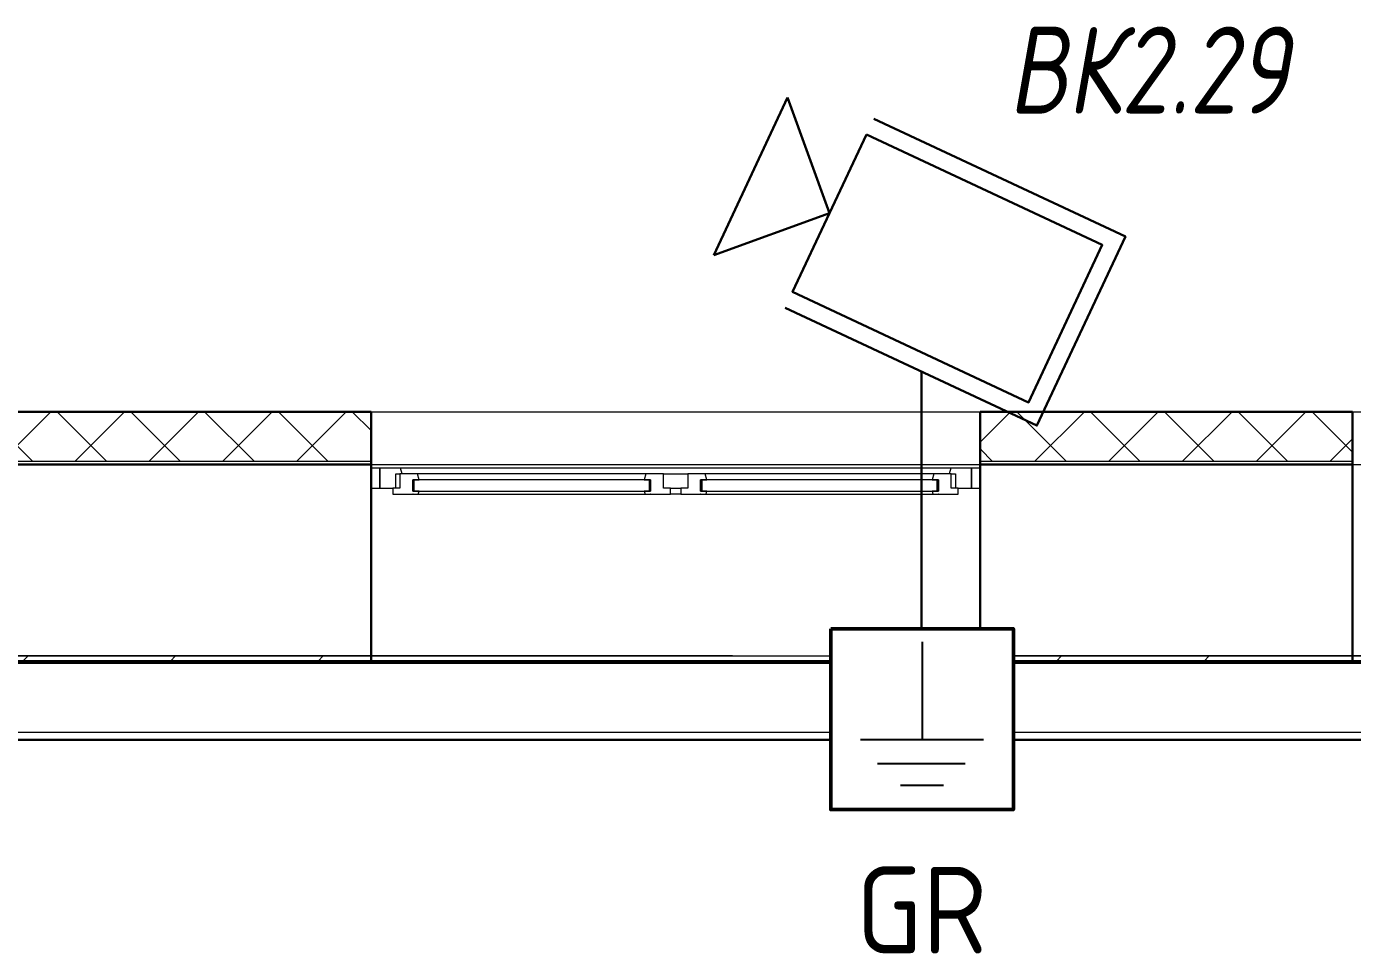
# Model space of a CAD drawing. Header units: millimetres. Extents: x -495897 to 1376592, y -28539 to 470976.
# Drawn here: x -51092 to -47282, y 386400 to 389064 of the extents above; entities that cross this region are included whole.
import ezdxf
from ezdxf.enums import TextEntityAlignment as Align

# ---------------------------------------------------------------- set-up
doc = ezdxf.new("R2010")
doc.units = ezdxf.units.MM
doc.set_wipeout_variables(frame=1)
doc.linetypes.add('ADSK_Линия сетки', pattern=[25, 20, -2.5, 0, -2.5])
for name, color, linetype, lineweight in [('_ Окна', 7, 'Continuous', 9), ('RC-Видеонаблюдение', 5, 'Continuous', 30), ('RC-Линии_связи-Адресные', 5, 'Continuous', 30), ('НО ВН - ВК', 164, 'Continuous', 50), ('Ограждение', 252, 'Continuous', 9), ('Окна', 252, 'Continuous', 9), ('Оси', 252, 'Continuous', 9), ('Стены внутренние', 7, 'Continuous', 18), ('Стены наружные', 7, 'Continuous', 18), ('Стены штриховка', 7, 'Continuous', 9)]:
    doc.layers.add(name, color=color, linetype=linetype, lineweight=lineweight)
doc.layers.add('RC-Позиционные_обозначения', color=7, linetype='Continuous')
doc.styles.add('ISOCPEUR', font='isocpeur.ttf', dxfattribs={"width": 0.9, "height": 350})
doc.styles.add('RubezhCAD', font='', dxfattribs={"oblique": 10})
doc.styles.get("Standard").update_dxf_attribs({"font": ''})
doc.styles.get('RubezhCAD').set_extended_font_data('GOST type A')
doc.styles.get('Standard').set_extended_font_data('GOST type B')

# ---------------------------------------------------------------- blocks, each defined once
blk = doc.blocks.new('RC-UGO-CAM-03')
blk.add_attdef('PSTN', text='', height=2.5).set_placement((4.626, 3.284), align=Align.BOTTOM_LEFT)
blk.add_wipeout([(3.743, 0), (6.243, 2.499), (6.243, -2.499)])
blk.add_line((6.243, 2.499), (6.243, -2.499))
blk.add_wipeout([(-3.743, -2.499), (-3.741, 2.497), (3.743, 2.499), (3.743, -2.499)])
for q in [(6.243, 2.499), (6.243, -2.499)]:
    blk.add_line((3.743, 0), q)
blk.add_lwpolyline([(3.743, 2.999), (-4.243, 2.999), (-4.243, -2.999), (3.743, -2.999)])
blk.add_lwpolyline([(3.743, -2.499), (3.743, 2.499), (-3.743, 2.499), (-3.743, -2.499), (3.743, -2.499)], close=True)
blk = doc.blocks.new('1 этаж')
at = {"layer": '_ Окна', "color": 251, "true_color": 0x636466}
for p, q in [((-49320.8, 27396.3), (-49345.8, 27396.3)), ((-49320.8, 27338.3), (-49320.8, 27396.3)), ((-47595.8, 27396.3), (-47620.8, 27396.3)), ((-47620.8, 27396.3), (-47620.8, 27338.3)), ((-49222.8, 27362.3), (-49225.8, 27362.3)), ((-49225.8, 27362.3), (-49225.8, 27330.3)), ((-48545.8, 27362.3), (-49222.8, 27362.3)), ((-49222.8, 27362.3), (-49222.8, 27330.3)), ((-49222.8, 27330.3), (-49222.8, 27362.3)), ((-48545.8, 27330.3), (-48545.8, 27362.3)), ((-48545.8, 27362.3), (-48545.8, 27330.3)), ((-48542.8, 27362.3), (-48545.8, 27362.3)), ((-48542.8, 27330.3), (-48542.8, 27362.3)), ((-48395.8, 27362.3), (-48398.8, 27362.3)), ((-48398.8, 27362.3), (-48398.8, 27330.3)), ((-47718.8, 27362.3), (-48395.8, 27362.3)), ((-48395.8, 27362.3), (-48395.8, 27330.3)), ((-48395.8, 27330.3), (-48395.8, 27362.3)), ((-47718.8, 27330.3), (-47718.8, 27362.3)), ((-47718.8, 27362.3), (-47718.8, 27330.3)), ((-47715.8, 27362.3), (-47718.8, 27362.3)), ((-47715.8, 27330.3), (-47715.8, 27362.3)), ((-49345.8, 27338.3), (-49320.8, 27338.3)), ((-49225.8, 27330.3), (-49222.8, 27330.3)), ((-49222.8, 27330.3), (-48545.8, 27330.3)), ((-48545.8, 27330.3), (-48542.8, 27330.3)), ((-48398.8, 27330.3), (-48395.8, 27330.3)), ((-48395.8, 27330.3), (-47718.8, 27330.3)), ((-47718.8, 27330.3), (-47715.8, 27330.3)), ((-47620.8, 27338.3), (-47595.8, 27338.3))]:
    blk.add_line(p, q, dxfattribs=at)
at = {"layer": '_ Окна', "color": 251, "lineweight": 18, "true_color": 0x636466}
for p, q in [((-49261.4, 27396.3), (-49320.8, 27396.3)), ((-49320.8, 27396.3), (-49320.8, 27338.3)), ((-49256.8, 27379.3), (-49261.4, 27396.3)), ((-47680.2, 27396.3), (-47684.8, 27379.3)), ((-47620.8, 27396.3), (-47680.2, 27396.3)), ((-47620.8, 27338.3), (-47620.8, 27396.3)), ((-49274.8, 27338.3), (-49274.8, 27379.3)), ((-49274.8, 27379.3), (-49262.8, 27379.3)), ((-49262.8, 27379.3), (-49262.8, 27338.3)), ((-49212.4, 27379.3), (-49262.8, 27379.3)), ((-49225.8, 27330.3), (-49225.8, 27362.3)), ((-49225.8, 27362.3), (-49207.8, 27362.3)), ((-49207.8, 27362.3), (-49212.4, 27379.3)), ((-48556.2, 27379.3), (-48560.8, 27362.3)), ((-48560.8, 27362.3), (-48542.8, 27362.3)), ((-48505.8, 27379.3), (-48556.2, 27379.3)), ((-48542.8, 27362.3), (-48542.8, 27330.3)), ((-48505.8, 27338.3), (-48505.8, 27379.3)), ((-48435.8, 27379.3), (-48435.8, 27338.3)), ((-48385.4, 27379.3), (-48435.8, 27379.3)), ((-48398.8, 27330.3), (-48398.8, 27362.3)), ((-48398.8, 27362.3), (-48380.8, 27362.3)), ((-48380.8, 27362.3), (-48385.4, 27379.3)), ((-47729.2, 27379.3), (-47733.8, 27362.3)), ((-47733.8, 27362.3), (-47715.8, 27362.3)), ((-47678.8, 27379.3), (-47729.2, 27379.3)), ((-47715.8, 27362.3), (-47715.8, 27330.3)), ((-47678.8, 27338.3), (-47678.8, 27379.3)), ((-47678.8, 27379.3), (-47666.8, 27379.3)), ((-47666.8, 27379.3), (-47666.8, 27338.3)), ((-49320.8, 27338.3), (-49282.8, 27338.3)), ((-49262.8, 27338.3), (-49282.8, 27338.3)), ((-49282.8, 27338.3), (-49282.8, 27321.3)), ((-49282.8, 27321.3), (-49226.8, 27321.3)), ((-49226.8, 27321.3), (-49225.8, 27322.3)), ((-49207.8, 27330.3), (-49225.8, 27330.3)), ((-49225.8, 27322.3), (-49224.8, 27321.3)), ((-49224.8, 27321.3), (-49210.2, 27321.3)), ((-49210.2, 27321.3), (-49207.8, 27330.3)), ((-48542.8, 27330.3), (-48560.8, 27330.3)), ((-48560.8, 27330.3), (-48558.4, 27321.3)), ((-48558.4, 27321.3), (-48543.8, 27321.3)), ((-48543.8, 27321.3), (-48542.8, 27322.3)), ((-48542.8, 27322.3), (-48541.8, 27321.3)), ((-48541.8, 27321.3), (-48485.8, 27321.3)), ((-48485.8, 27338.3), (-48505.8, 27338.3)), ((-48485.8, 27321.3), (-48485.8, 27338.3)), ((-48435.8, 27338.3), (-48455.8, 27338.3)), ((-48455.8, 27338.3), (-48455.8, 27321.3)), ((-48455.8, 27321.3), (-48399.8, 27321.3)), ((-48399.8, 27321.3), (-48398.8, 27322.3)), ((-48380.8, 27330.3), (-48398.8, 27330.3)), ((-48398.8, 27322.3), (-48397.8, 27321.3)), ((-48397.8, 27321.3), (-48383.2, 27321.3)), ((-48383.2, 27321.3), (-48380.8, 27330.3)), ((-47715.8, 27330.3), (-47733.8, 27330.3)), ((-47733.8, 27330.3), (-47731.4, 27321.3)), ((-47731.4, 27321.3), (-47716.8, 27321.3)), ((-47716.8, 27321.3), (-47715.8, 27322.3)), ((-47715.8, 27322.3), (-47714.8, 27321.3)), ((-47714.8, 27321.3), (-47658.8, 27321.3)), ((-47658.8, 27338.3), (-47678.8, 27338.3)), ((-47658.8, 27321.3), (-47658.8, 27338.3)), ((-47658.8, 27338.3), (-47620.8, 27338.3))]:
    blk.add_line(p, q, dxfattribs=at)
at = {"layer": 'Ограждение', "color": 251, "true_color": 0x636466}
for p, q in [((-49345.8, 26856.3), (-47595.8, 26856.3)), ((-46525.8, 26856.3), (-44775.8, 26856.3)), ((-44480.8, 26636.3), (-53210.8, 26636.3))]:
    blk.add_line(p, q, dxfattribs=at)
at = {"layer": 'Окна', "color": 251, "true_color": 0x636466}
for p, q in [((-47680.2, 27396.3), (-49261.4, 27396.3)), ((-48556.2, 27379.3), (-49212.4, 27379.3)), ((-48505.8, 27379.3), (-48435.8, 27379.3)), ((-47729.2, 27379.3), (-48385.4, 27379.3)), ((-49226.8, 27321.3), (-49224.8, 27321.3)), ((-49210.2, 27321.3), (-48558.4, 27321.3)), ((-48543.8, 27321.3), (-48541.8, 27321.3)), ((-48485.8, 27338.3), (-48455.8, 27338.3)), ((-48455.8, 27321.3), (-48485.8, 27321.3)), ((-48399.8, 27321.3), (-48397.8, 27321.3)), ((-48383.2, 27321.3), (-47731.4, 27321.3)), ((-47716.8, 27321.3), (-47714.8, 27321.3))]:
    blk.add_line(p, q, dxfattribs=at)
at = {"layer": 'Оси', "color": 251, "linetype": 'ADSK_Линия сетки', "ltscale": 100, "true_color": 0x636466}
blk.add_line((-805.8, 26856.3), (-72528.1, 26856.3), dxfattribs=at)
at = {"layer": 'Стены внутренние', "color": 251, "lineweight": 30, "true_color": 0x636466}
for p, q in [((-49345.8, 27558.3), (-50380.8, 27558.3)), ((-49345.8, 27416.3), (-49345.8, 27558.3)), ((-46525.8, 27558.3), (-47595.8, 27558.3)), ((-47595.8, 27558.3), (-47595.8, 27416.3)), ((-46525.8, 27416.3), (-46525.8, 27558.3)), ((-49345.8, 27406.3), (-50380.8, 27406.3)), ((-49345.8, 26856.3), (-49345.8, 27406.3)), ((-46525.8, 27406.3), (-47595.8, 27406.3)), ((-47595.8, 27406.3), (-47595.8, 26856.3)), ((-46525.8, 26856.3), (-46525.8, 27406.3))]:
    blk.add_line(p, q, dxfattribs=at)
at = {"layer": 'Стены внутренние', "color": 251, "linetype": 'Continuous', "lineweight": 9, "true_color": 0x636466}
for p, q in [((-50378.8, 27445.4), (-50267.9, 27556.3)), ((-50106.3, 27416.3), (-50246.3, 27556.3)), ((-50230, 27558.3), (-50231.2, 27556.3)), ((-50195.8, 27416.3), (-50055.8, 27556.3)), ((-49894.2, 27416.3), (-50034.2, 27556.3)), ((-49983.7, 27416.3), (-49843.7, 27556.3)), ((-49682, 27416.3), (-49822, 27556.3)), ((-49771.5, 27416.3), (-49631.5, 27556.3)), ((-49469.9, 27416.3), (-49609.9, 27556.3)), ((-49559.4, 27416.3), (-49419.4, 27556.3)), ((-49347.8, 27506.3), (-49397.8, 27556.3)), ((-47593.8, 27472.7), (-47510.2, 27556.3)), ((-47348.6, 27416.3), (-47488.6, 27556.3)), ((-47438.1, 27416.3), (-47298.1, 27556.3)), ((-47323, 27556.3), (-47324.2, 27558.3)), ((-47136.4, 27416.3), (-47276.4, 27556.3)), ((-47226, 27416.3), (-47086, 27556.3)), ((-46924.3, 27416.3), (-47064.3, 27556.3)), ((-47013.8, 27416.3), (-46873.8, 27556.3)), ((-46712.2, 27416.3), (-46852.2, 27556.3)), ((-46801.7, 27416.3), (-46661.7, 27556.3)), ((-46736.4, 27556.3), (-46737.1, 27557.4)), ((-46527.8, 27444), (-46640, 27556.3)), ((-50318.4, 27416.3), (-50378.8, 27476.7)), ((-46589.6, 27416.3), (-46527.8, 27478)), ((-47593.8, 27450.7), (-47595.8, 27447.3)), ((-47560.7, 27416.3), (-47593.8, 27449.4))]:
    blk.add_line(p, q, dxfattribs=at)
at = {"layer": 'Стены внутренние', "color": 251, "true_color": 0x636466}
for p, q in [((-49345.8, 27558.3), (-47595.8, 27558.3)), ((-46525.8, 27558.3), (-44775.8, 27558.3)), ((-49345.8, 27406.3), (-47595.8, 27406.3)), ((-46525.8, 27406.3), (-44775.8, 27406.3)), ((-50380.8, 26856.3), (-49345.8, 26856.3)), ((-47595.8, 26856.3), (-46525.8, 26856.3))]:
    blk.add_line(p, q, dxfattribs=at)
at = {"layer": 'Стены наружные', "color": 251, "lineweight": 30, "true_color": 0x636466}
for p, q in [((-49345.8, 27406.3), (-49345.8, 27416.3)), ((-47595.8, 27416.3), (-47595.8, 27406.3)), ((-46525.8, 27406.3), (-46525.8, 27416.3)), ((-44480.8, 26841.3), (-53210.8, 26841.3)), ((-53210.8, 26836.3), (-44480.8, 26836.3)), ((-49345.8, 26841.3), (-49345.8, 26856.3)), ((-47595.8, 26856.3), (-47595.8, 26841.3)), ((-46525.8, 26841.3), (-46525.8, 26856.3))]:
    blk.add_line(p, q, dxfattribs=at)
at = {"layer": 'Стены наружные', "color": 251, "true_color": 0x636466}
for p, q in [((-49345.8, 26856.3), (-50380.8, 26856.3)), ((-46525.8, 26856.3), (-47595.8, 26856.3))]:
    blk.add_line(p, q, dxfattribs=at)
at = {"layer": 'Стены наружные', "color": 251, "linetype": 'Continuous', "lineweight": 9, "true_color": 0x636466}
for p, q in [((-50346.5, 26841.3), (-50331.5, 26856.3)), ((-49922.3, 26841.3), (-49907.3, 26856.3)), ((-49498, 26841.3), (-49483, 26856.3)), ((-47376.7, 26841.3), (-47361.7, 26856.3)), ((-46952.4, 26841.3), (-46937.4, 26856.3)), ((-46528.2, 26841.3), (-46525.8, 26843.6))]:
    blk.add_line(p, q, dxfattribs=at)
at = {"layer": 'Стены штриховка', "color": 251, "true_color": 0x636466}
for p, q in [((-49347.8, 27556.3), (-50378.8, 27556.3)), ((-49347.8, 27556.3), (-49347.8, 27416.3)), ((-46527.8, 27556.3), (-47593.8, 27556.3)), ((-47593.8, 27416.3), (-47593.8, 27556.3)), ((-46527.8, 27556.3), (-46527.8, 27416.3)), ((-50380.8, 27416.3), (-49345.8, 27416.3)), ((-47595.8, 27416.3), (-46525.8, 27416.3))]:
    blk.add_line(p, q, dxfattribs=at)
blk = doc.blocks.new('грозозащита')
blk.add_wipeout([(-262.5, 0), (-262.5, 520), (262.5, 520), (262.5, 0)])
at = {"color": 7}
for p, q in [((0, 482.4), (0, 200.9)), ((0, 200.9), (-176.6, 200.9)), ((176.6, 200.9), (0, 200.9)), ((0, 131.6), (-128, 131.6)), ((123.9, 131.6), (0, 131.6)), ((61.9, 69.7), (-61.9, 69.7))]:
    blk.add_line(p, q, dxfattribs=at)
at = {"layer": 'НО ВН - ВК'}
blk.add_line((-262.5, 0), (-262.5, 520), dxfattribs=at)
at = {"layer": 'НО ВН - ВК', "color": 6}
blk.add_lwpolyline([(-262.5, 520), (262.5, 520), (262.5, 0), (-262.5, 0)], close=True, dxfattribs=at)

msp = doc.modelspace()

# ---------------------------------------------------------------- linework, layer by layer
at = {"layer": 'RC-Линии_связи-Адресные'}
for p, q in [((-49573.021, 387014.282), (-59100.155, 387014.282)), ((-45286.587, 387014.282), (-49573.021, 387014.282))]:
    msp.add_line(p, q, dxfattribs=at)

# ---------------------------------------------------------------- block references
msp.add_blockref('1 этаж', (-756.474, 360398.765))

# ---------------------------------------------------------------- texts
at = {"color": 0, "lineweight": 30, "insert": (-48520.408, 386524.662), "char_height": 250, "width": 479.75, "attachment_point": 5, "style": 'ISOCPEUR'}
msp.add_mtext('GR', dxfattribs=at)

# ---------------------------------------------------------------- next in the draw order: block references
at = {"layer": 'RC-Видеонаблюдение'}
ref = msp.add_blockref('RC-UGO-CAM-03', (-48446.053, 388368.984), dxfattribs=dict(at, xscale=99.99999999999999, yscale=99.99999999999999, zscale=99.99999999999999, rotation=154.9031274229899))
ref.add_attrib('PSTN', 'ВК2.29', (-48271.114, 388814.292), dxfattribs={"layer": 'RC-Позиционные_обозначения', "height": 250, "style": 'RubezhCAD', "oblique": 10})

# ---------------------------------------------------------------- next in the draw order: linework, layer by layer
at = {"layer": 'RC-Линии_связи-Адресные'}
msp.add_line((-48520.891, 388072.836), (-48520.891, 387014.282), dxfattribs=at)

# ---------------------------------------------------------------- next in the draw order: block references
msp.add_blockref('грозозащита', (-48518.891, 386813.339))

doc.saveas('drawing.dxf')
